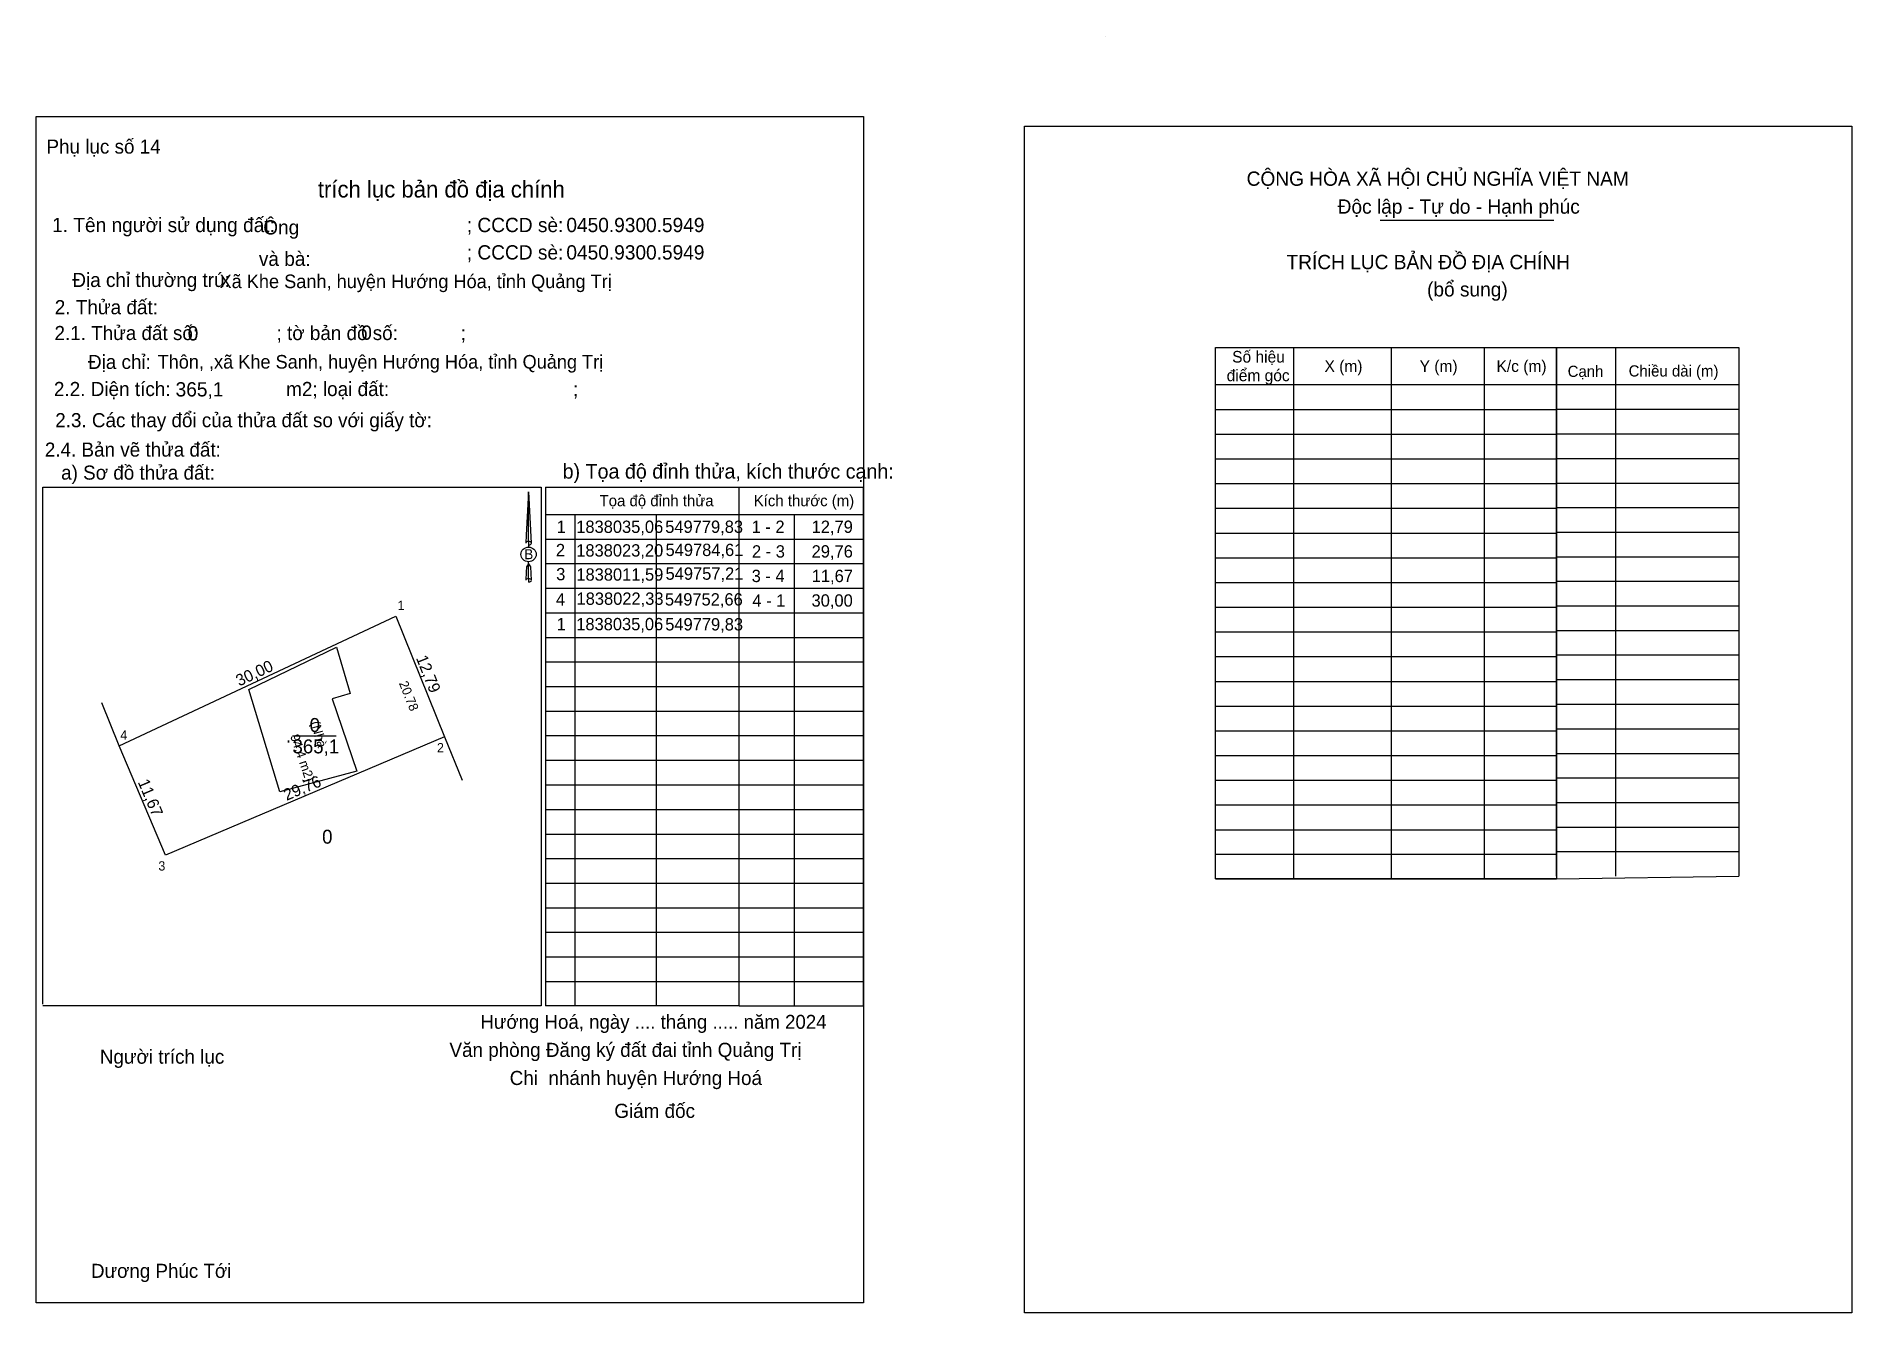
# Model space of a CAD drawing. Extents: x 549745 to 549923, y 1837967 to 1838092.
import ezdxf

# ---------------------------------------------------------------- set-up
doc = ezdxf.new("R2010")
doc.units = 0
for name, color, linetype in [('Level 1', 7, 'Continuous'), ('Level 10', 7, 'Continuous'), ('Level 13', 7, 'Continuous'), ('Level 27', 7, 'Continuous'), ('Level 3', 7, 'Continuous'), ('Level 36', 7, 'Continuous'), ('Level 4', 7, 'Continuous'), ('Level 40', 7, 'Continuous'), ('Level 42', 7, 'Continuous'), ('Level 49', 7, 'Continuous'), ('Level 52', 7, 'Continuous'), ('Level 53', 7, 'Continuous'), ('Level 55', 7, 'Continuous'), ('Level 6', 7, 'Continuous'), ('Level 63', 7, 'Continuous'), ('Level 9', 7, 'Continuous')]:
    doc.layers.add(name, color=color, linetype=linetype)

msp = doc.modelspace()

# ---------------------------------------------------------------- linework, layer by layer
at = {"layer": 'Level 1'}
for p, q in [((549849.54, 1838092.01), (549849.54, 1838092.01)), ((549876.48, 1838073.94), (549893.56, 1838073.94)), ((549899.61, 1838061.45), (549899.61, 1838009.53)), ((549893.82, 1838057.8), (549911.72, 1838057.8)), ((549893.82, 1838055.39), (549911.72, 1838055.39)), ((549893.82, 1838052.97), (549911.72, 1838052.97)), ((549893.82, 1838050.56), (549911.72, 1838050.56)), ((549813.54, 1837996.78), (549813.54, 1838047.74)), ((549813.54, 1838047.74), (549825.71, 1838047.74)), ((549825.71, 1838047.74), (549825.71, 1837996.78)), ((549893.82, 1838048.14), (549911.72, 1838048.14)), ((549794.6, 1838045.05), (549825.71, 1838045.05)), ((549818.95, 1838045.05), (549818.95, 1837996.78)), ((549893.82, 1838045.73), (549911.72, 1838045.73)), ((549893.82, 1838043.32), (549911.72, 1838043.32)), ((549794.53, 1838042.64), (549825.71, 1838042.64)), ((549794.53, 1838040.22), (549825.71, 1838040.22)), ((549893.82, 1838040.9), (549911.72, 1838040.9)), ((549794.53, 1838037.81), (549825.71, 1838037.81)), ((549893.82, 1838038.49), (549911.72, 1838038.49)), ((549893.82, 1838036.08), (549911.72, 1838036.08)), ((549794.53, 1838035.39), (549825.71, 1838035.39)), ((549794.53, 1838032.98), (549825.71, 1838032.98)), ((549893.82, 1838033.66), (549911.72, 1838033.66)), ((549794.53, 1838030.57), (549825.71, 1838030.57)), ((549893.82, 1838031.25), (549911.72, 1838031.25)), ((549893.82, 1838028.83), (549911.72, 1838028.83)), ((549794.53, 1838028.15), (549825.71, 1838028.15)), ((549794.53, 1838025.74), (549825.71, 1838025.74)), ((549893.82, 1838026.42), (549911.72, 1838026.42)), ((549893.82, 1838024.01), (549911.72, 1838024.01)), ((549794.53, 1838023.33), (549825.71, 1838023.33)), ((549794.53, 1838020.91), (549825.71, 1838020.91)), ((549893.82, 1838021.59), (549911.72, 1838021.59)), ((549794.53, 1838018.5), (549825.71, 1838018.5)), ((549893.82, 1838019.18), (549911.72, 1838019.18)), ((549893.82, 1838016.77), (549911.72, 1838016.77)), ((549794.53, 1838016.09), (549825.71, 1838016.09)), ((549794.53, 1838013.67), (549825.71, 1838013.67)), ((549893.82, 1838014.35), (549911.72, 1838014.35)), ((549794.53, 1838011.26), (549825.71, 1838011.26)), ((549893.82, 1838011.94), (549911.72, 1838011.94)), ((549893.82, 1838009.26), (549911.72, 1838009.53)), ((549794.53, 1838008.84), (549825.71, 1838008.84)), ((549794.53, 1838006.43), (549825.71, 1838006.43)), ((549794.53, 1838004.02), (549825.71, 1838004.02)), ((549794.53, 1838001.6), (549825.71, 1838001.6)), ((549794.53, 1837999.19), (549825.71, 1837999.19)), ((549813.54, 1837996.78), (549825.71, 1837996.78))]:
    msp.add_line(p, q, dxfattribs=at)
msp.add_lwpolyline([(549893.82, 1838009.53), (549893.82, 1838061.45), (549911.72, 1838061.45), (549911.72, 1838009.53)], dxfattribs=at)
at = {"layer": 'Level 10'}
msp.add_lwpolyline([(549752.66, 1838022.33), (549779.83, 1838035.06), (549784.61, 1838023.2), (549757.21, 1838011.59)], close=True, dxfattribs=at)
at = {"layer": 'Level 13'}
for points in [[(549744.51, 1838084.13), (549825.75, 1838084.13), (549825.75, 1837967.62), (549744.51, 1837967.62)], [(549841.57, 1838083.17), (549922.81, 1838083.17), (549922.81, 1837966.66), (549841.57, 1837966.66)]]:
    msp.add_lwpolyline(points, close=True, dxfattribs=at)
at = {"layer": 'Level 27'}
for p, q in [((549752.66, 1838022.33), (549750.96, 1838026.56)), ((549784.61, 1838023.2), (549786.32, 1838018.97))]:
    msp.add_line(p, q, dxfattribs=at)
at = {"layer": 'Level 3'}
for p, q in [((549849.54, 1838092.01), (549849.54, 1838092.01)), ((549745.14, 1838047.74), (549794.08, 1838047.74)), ((549745.14, 1837996.96), (549745.14, 1838047.74)), ((549794.08, 1838047.74), (549794.08, 1837996.78)), ((549794.53, 1838047.74), (549794.53, 1837996.78)), ((549794.53, 1838047.74), (549813.54, 1838047.74)), ((549797.41, 1838045.05), (549797.41, 1837996.78)), ((549805.4, 1838045.05), (549805.4, 1837996.78)), ((549794.08, 1837996.78), (549745.14, 1837996.78)), ((549813.54, 1837996.78), (549794.53, 1837996.78))]:
    msp.add_line(p, q, dxfattribs=at)
at = {"layer": 'Level 40'}
for p, q in [((549792.86, 1838047.28), (549792.63, 1838043.02)), ((549792.86, 1838047.28), (549793.12, 1838042.23)), ((549792.86, 1838047.28), (549793.12, 1838042.23)), ((549792.86, 1838042.4), (549792.86, 1838047.28)), ((549792.86, 1838047.28), (549793.12, 1838042.23)), ((549792.63, 1838043.02), (549792.58, 1838042.23)), ((549792.86, 1838042.4), (549792.86, 1838042.22)), ((549792.86, 1838042.22), (549792.86, 1838042.07)), ((549792.86, 1838042.07), (549792.86, 1838041.88)), ((549792.86, 1838042.07), (549792.86, 1838041.88)), ((549792.86, 1838042.07), (549792.86, 1838041.88)), ((549793.12, 1838042.23), (549793.12, 1838042.23)), ((549792.65, 1838039.9), (549792.63, 1838039.39)), ((549792.86, 1838040.19), (549792.65, 1838039.9)), ((549792.86, 1838040.19), (549792.86, 1838040.41)), ((549792.86, 1838040.19), (549792.86, 1838040.41)), ((549792.86, 1838040.19), (549792.86, 1838040.41)), ((549792.86, 1838040.19), (549793.06, 1838039.9)), ((549792.86, 1838040.19), (549793.06, 1838039.9)), ((549792.86, 1838040.19), (549793.06, 1838039.9)), ((549792.86, 1838038.76), (549792.86, 1838040.19)), ((549793.06, 1838039.9), (549793.12, 1838038.59)), ((549793.06, 1838039.9), (549793.12, 1838038.59)), ((549793.06, 1838039.9), (549793.12, 1838038.59)), ((549792.63, 1838039.39), (549792.58, 1838038.59)), ((549792.86, 1838038.76), (549792.86, 1838038.56)), ((549792.86, 1838038.56), (549792.86, 1838038.42)), ((549793.12, 1838038.59), (549793.12, 1838038.59))]:
    msp.add_line(p, q, dxfattribs=at)
msp.add_ellipse((549792.86, 1838041.13), major_axis=(0.75, 0), ratio=0.952727, dxfattribs=at)
for centre, start_param, end_param in [((549792.86, 1838042.23), 1.570796, 3.074452), ((549792.86, 1838042.23), 0.067141, 1.570796), ((549792.86, 1838042.23), 4.712389, 6.283185), ((549792.86, 1838038.58), 2.491069, 3.074278), ((549792.86, 1838038.58), 1.570796, 2.491069), ((549792.86, 1838038.58), 0.067141, 1.570796), ((549792.86, 1838038.58), 4.712389, 6.283185)]:
    msp.add_ellipse(centre, major_axis=(0.275, 0), ratio=0.614131, start_param=start_param, end_param=end_param, dxfattribs=at)
at = {"layer": 'Level 53'}
for p, q in [((549744.51, 1838084.13), (549744.51, 1838084.13)), ((549825.75, 1837967.62), (549825.75, 1837967.62))]:
    msp.add_line(p, q, dxfattribs=at)
at = {"layer": 'Level 55'}
msp.add_lwpolyline([(549774.01, 1838032.02), (549775.35, 1838027.48), (549773.57, 1838026.95), (549776, 1838019.84), (549768.42, 1838017.82), (549765.39, 1838027.87)], close=True, dxfattribs=at)
at = {"layer": 'Level 63'}
for p, q in [((549867.99, 1838061.45), (549867.99, 1838009.26)), ((549877.57, 1838061.45), (549877.57, 1838009.26)), ((549886.7, 1838061.45), (549886.7, 1838009.26)), ((549860.32, 1838057.8), (549893.82, 1838057.8)), ((549860.32, 1838055.37), (549893.82, 1838055.37)), ((549860.32, 1838052.94), (549893.82, 1838052.94)), ((549860.32, 1838050.51), (549893.82, 1838050.51)), ((549860.32, 1838048.09), (549893.82, 1838048.09)), ((549860.32, 1838045.66), (549893.82, 1838045.66)), ((549860.32, 1838043.23), (549893.82, 1838043.23)), ((549860.32, 1838040.8), (549893.82, 1838040.8)), ((549860.32, 1838038.37), (549893.82, 1838038.37)), ((549860.32, 1838035.95), (549893.82, 1838035.95)), ((549860.32, 1838033.52), (549893.82, 1838033.52)), ((549860.32, 1838031.09), (549893.82, 1838031.09)), ((549860.32, 1838028.66), (549893.82, 1838028.66)), ((549860.32, 1838026.23), (549893.82, 1838026.23)), ((549860.32, 1838023.8), (549893.82, 1838023.8)), ((549860.32, 1838021.38), (549893.82, 1838021.38)), ((549860.32, 1838018.95), (549893.82, 1838018.95)), ((549860.32, 1838016.52), (549893.82, 1838016.52)), ((549860.32, 1838014.09), (549893.82, 1838014.09)), ((549860.32, 1838011.68), (549893.82, 1838011.68)), ((549860.32, 1838009.26), (549893.82, 1838009.26))]:
    msp.add_line(p, q, dxfattribs=at)
msp.add_lwpolyline([(549860.32, 1838061.45), (549893.82, 1838061.45), (549893.82, 1838009.26), (549860.32, 1838009.26)], close=True, dxfattribs=at)
at = {"layer": 'Level 9'}
msp.add_line((549769.67, 1838023.32), (549773.97, 1838023.32), dxfattribs=at)

# ---------------------------------------------------------------- texts
at = {"layer": 'Level 1'}
for s, height, p in [('Phụ lục số 14', 1.3839, (549745.51, 1838080.49)), ('CỘNG HÒA XÃ HỘI CHỦ NGHĨA VIỆT NAM', 1.4032, (549863.38, 1838077.33)), ('Độc lập - Tự do - Hạnh phúc', 1.4032, (549872.32, 1838074.59)), ('1. Tên người sử dụng đất:', 1.4028, (549746.06, 1838072.78)), ('Ông', 1.397, (549766.8, 1838072.55)), ('; CCCD sè:', 1.403, (549786.79, 1838072.78)), ('0450.9300.5949 ', 1.4028, (549796.57, 1838072.78)), ('; CCCD sè:', 1.403, (549786.79, 1838070.09)), ('và bà:', 1.397, (549766.37, 1838069.46)), ('0450.9300.5949 ', 1.4028, (549796.57, 1838070.09)), ('TRÍCH LỤC BẢN ĐỒ ĐỊA CHÍNH', 1.4032, (549867.3, 1838069.14)), ('Địa chỉ thường trú:', 1.3887, (549748.05, 1838067.39)), ('(bổ sung)', 1.403, (549881.1, 1838066.46)), ('2. Thửa đất:', 1.3917, (549746.32, 1838064.71)), ('2.1. Thửa đất số:               ; tờ bản đồ số:            ;', 1.3839, (549746.3, 1838062.18)), ('Địa chỉ:', 1.384, (549749.59, 1838059.34)), ('Cạnh', 1.099, (549894.91, 1838058.56)), ('Chiều dài (m)', 1.0991, (549900.9, 1838058.6)), ('2.2. Diện tích:                      m2; loại đất:                                   ;', 1.3887, (549746.24, 1838056.68)), ('2.3. Các thay đổi của thửa đất so với giấy tờ:', 1.3839, (549746.37, 1838053.62)), ('2.4. Bản vẽ thửa đất: ', 1.3839, (549745.35, 1838050.73)), ('a) Sơ đồ thửa đất: ', 1.3839, (549746.95, 1838048.47)), ('Tọa độ đỉnh thửa', 1.0991, (549799.83, 1838045.86)), ('Kích thước (m)', 1.0991, (549814.97, 1838045.86)), ('Hướng Hoá, ngày .... tháng ..... năm 2024', 1.3697, (549788.13, 1837994.54)), ('Văn phòng Đăng ký đất đai tỉnh Quảng Trị', 1.3839, (549785.09, 1837991.78)), ('Người trích lục', 1.3839, (549750.75, 1837991.11)), (' Chi  nhánh huyện Hướng Hoá', 1.3839, (549790.49, 1837989.02)), (' Giám đốc', 1.386, (549800.76, 1837985.79)), ('Dương Phúc Tới', 1.3781, (549749.88, 1837970.08))]:
    msp.add_text(s, height=height, dxfattribs=at).set_placement(p)
at = {"layer": 'Level 10'}
msp.add_text('b) Tọa độ đỉnh thửa, kích thước cạnh:', height=1.4447, dxfattribs=at).set_placement((549796.2, 1838048.57))
at = {"layer": 'Level 13'}
for s, height, p in [('0', 1.37, (549771.35, 1838023.69)), ('.', 1.37, (549769.03, 1838022.64)), ('365,1', 1.369, (549769.67, 1838021.59))]:
    msp.add_text(s, height=height, dxfattribs=at).set_placement(p)
at = {"layer": 'Level 36'}
msp.add_text('0', height=1.37, dxfattribs=at).set_placement((549772.58, 1838012.72))
at = {"layer": 'Level 4'}
msp.add_text('20.78', height=0.913, rotation=291.9357, dxfattribs=at).set_placement((549780.11, 1838028.48))
at = {"layer": 'Level 40'}
msp.add_text('B', height=0.982, dxfattribs=at).set_placement((549792.44, 1838040.66))
at = {"layer": 'Level 42'}
msp.add_text(' trích lục bản đồ địa chính', height=1.6236, dxfattribs=at).set_placement((549771.56, 1838076.18))
at = {"layer": 'Level 49'}
for s, rotation, p in [('30,00', 25.1046, (549764.44, 1838028.15)), ('12,79', 291.9498, (549781.78, 1838030.96)), ('11,67', 292.9683, (549754.46, 1838018.78)), ('29,76', 22.9658, (549769.09, 1838016.92))]:
    msp.add_text(s, height=1.141, rotation=rotation, dxfattribs=at).set_placement(p)
at = {"layer": 'Level 52'}
for s, height, p in [('1', 1.21, (549795.61, 1838043.24)), ('1838035,06', 1.209, (549797.54, 1838043.24)), ('549779,83', 1.209, (549806.28, 1838043.24)), ('1 - 2', 1.209, (549814.77, 1838043.24)), ('12,79', 1.209, (549820.66, 1838043.24)), ('2', 1.21, (549795.54, 1838040.95)), ('1838023,20', 1.209, (549797.54, 1838040.92)), ('549784,61', 1.209, (549806.31, 1838040.97)), ('2 - 3', 1.209, (549814.8, 1838040.82)), ('29,76', 1.209, (549820.66, 1838040.82)), ('3', 1.21, (549795.57, 1838038.59)), ('1838011,59', 1.209, (549797.55, 1838038.55)), ('549757,21', 1.209, (549806.31, 1838038.64)), ('3 - 4', 1.209, (549814.77, 1838038.41)), ('11,67', 1.209, (549820.67, 1838038.41)), ('4', 1.21, (549795.54, 1838036.11)), ('1838022,33', 1.209, (549797.57, 1838036.18)), ('549752,66', 1.209, (549806.25, 1838036.11)), ('4 - 1', 1.209, (549814.84, 1838036)), ('30,00', 1.209, (549820.65, 1838036)), ('1', 1.21, (549795.61, 1838033.68)), ('1838035,06', 1.209, (549797.54, 1838033.68)), ('549779,83', 1.209, (549806.28, 1838033.66))]:
    msp.add_text(s, height=height, dxfattribs=at).set_placement(p)
at = {"layer": 'Level 6'}
for s, height, p in [('Xã Khe Sanh, huyện Hướng Hóa, tỉnh Quảng Trị', 1.3327, (549762.51, 1838067.28)), ('0', 1.4, (549759.38, 1838062.14)), ('0', 1.4, (549776.43, 1838062.21)), ('Thôn, ,xã Khe Sanh, huyện Hướng Hóa, tỉnh Quảng Trị', 1.3327, (549756.42, 1838059.38)), ('365,1', 1.403, (549758.19, 1838056.64)), ('.', 1.13, (549777.74, 1838053.66))]:
    msp.add_text(s, height=height, dxfattribs=at).set_placement(p)
at = {"layer": 'Level 63'}
for s, p in [('Số hiệu', (549861.96, 1838059.97)), ('điểm góc', (549861.42, 1838058.14)), ('X (m)', (549871.03, 1838059.05)), ('Y (m)', (549880.37, 1838059.05)), ('K/c (m)', (549887.92, 1838059.05))]:
    msp.add_text(s, height=1.141, dxfattribs=at).set_placement(p)
for s, rotation, p in [('94,4 m2)', 288.8683, (549769.43, 1838023.28)), ('(Nhà ', 285.8937, (549771.46, 1838024.62))]:
    msp.add_text(s, height=0.913, rotation=rotation, dxfattribs=at).set_placement(p)
at = {"layer": 'Level 9'}
for s, p in [('1', (549779.99, 1838035.67)), ('4', (549752.76, 1838022.94)), ('2', (549783.86, 1838021.69)), ('3', (549756.5, 1838010.08))]:
    msp.add_text(s, height=0.913, dxfattribs=at).set_placement(p)

doc.saveas('drawing.dxf')
